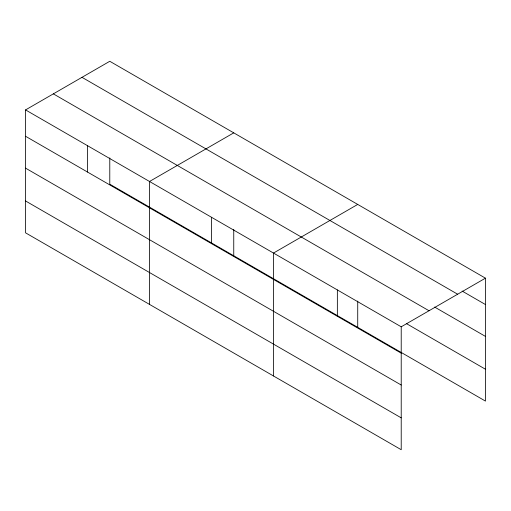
<?xml version="1.0" encoding="UTF-8"?>
<svg xmlns="http://www.w3.org/2000/svg" width="511" height="511" viewBox="0 0 511 511"><rect width="100%" height="100%" fill="white"/><g stroke="black" fill="none" stroke-linecap="round" stroke-linejoin="round"><path stroke-width="0.77" d="M109.782 157.912L109.782 184.196L485.45 401.09L485.45 278.169L109.782 61.282L25.55 109.91L25.55 232.831L401.218 449.718L401.218 326.804L25.55 109.91M233.751 132.854L149.519 181.482L149.519 304.403M357.726 204.426L273.494 253.06L273.494 375.975M401.218 326.804L485.45 278.169M462.104 291.053L485.45 304.537M81.984 77.327L457.652 294.221M434.631 307.06L485.45 336.398M53.348 93.864L429.016 310.752M406.481 323.635L485.45 369.229M25.55 136.271L401.218 353.165M25.55 168.138L401.218 385.026M25.55 200.964L401.218 417.857M357.726 301.062L357.726 327.347M337.356 289.929L337.356 316.29M233.751 229.484L233.751 255.775M211.509 217.271L211.509 243.632M87.534 145.699L87.534 172.06"/></g></svg>
